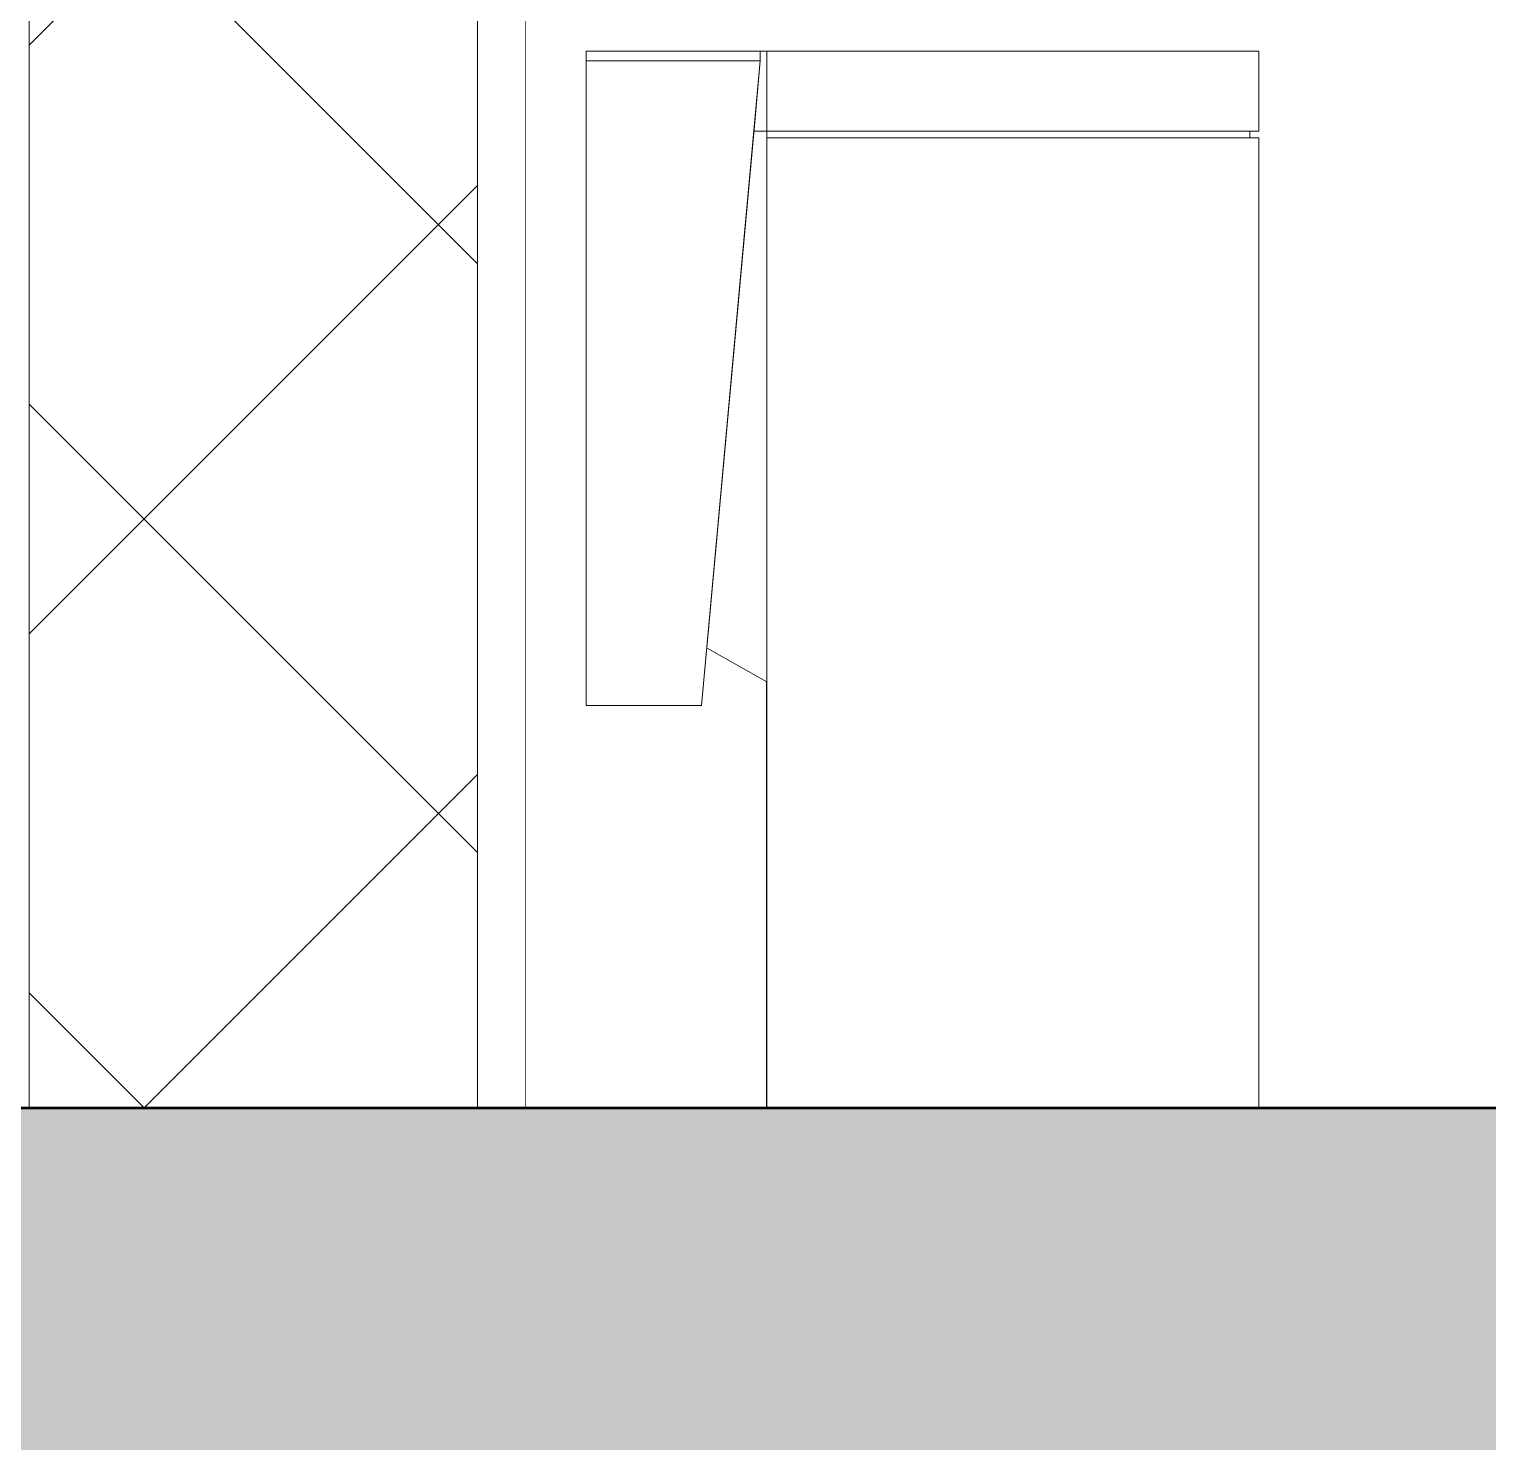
# Model space of a CAD drawing. Header units: millimetres. Extents: x -48147 to 1422273, y -494195 to 18123.
# Drawn here: x 1399324.9 to 1399780.4, y -489299.2 to -488858.1 of the extents above; entities that cross this region are included whole.
import ezdxf

# ---------------------------------------------------------------- set-up
doc = ezdxf.new("R2010")
doc.units = ezdxf.units.MM
doc.header["$MEASUREMENT"] = 0
doc.linetypes.add('Dashed', pattern=[2822.222233, 1411.111116, -1411.111116])
doc.linetypes.add('Wipeout_Contour', pattern=[1000, 0, -1000])
for name, color, linetype, lineweight, true_color in [('0_Pen_No__105', 7, 'Continuous', 15, 0xa6a6a6), ('A-230-M_FLOOR.IFC Import_Pen_No__109', 7, 'Continuous', 15, 0xa6a6a6), ('A-230-M_FLOOR.IFC Import_Pen_No__29', 7, 'Continuous', 50, 0x2a2a2a), ('New_A-25-M_Wall_Int_Pen_No__107', 7, 'Continuous', 15, 0xa6a6a6)]:
    doc.layers.add(name, color=color, linetype=linetype, lineweight=lineweight, true_color=true_color)
for name, color, linetype in [('A-230-M_FLOOR.IFC Import', 7, 'Continuous'), ('New_A-25-M_Wall_Int', 7, 'Continuous'), ('New_A-35-M_FFE_Sanitary', 7, 'Continuous')]:
    doc.layers.add(name, color=color, linetype=linetype)
doc.layers.add('New_A-25-M_Wall_Int_Pen_No__1', color=7, linetype='Continuous', lineweight=13)
doc.layers.add('New_A-35-M_FFE_Sanitary_Pen_No__2', color=8, linetype='Continuous', lineweight=15)

# ---------------------------------------------------------------- blocks, each defined once
blk = doc.blocks.new('Section Elem_241_2', base_point=(1383917.51, -489195.03))
at = {"color": 254, "linetype": 'Wipeout_Contour', "lineweight": 0, "ltscale": 5928296.909427939}
blk.add_wipeout([(1399324.93, -486995.03), (1399324.93, -489195.03), (1399464.93, -489195.03), (1399464.93, -486995.03)], dxfattribs=at).dxf.layer = 'New_A-25-M_Wall_Int'
at = {"layer": 'New_A-25-M_Wall_Int_Pen_No__107', "linetype": 'Continuous'}
h = blk.add_hatch(dxfattribs=at)
h.set_pattern_fill('Concrete_Block_0002', color=256, style=0, pattern_type=2)
h.set_pattern_definition([(45, (1383917.51, -489195.03), (-91.9239, 91.9239), []), (135, (1383917.51, -489195.03), (91.9239, 91.9239), [])])
h.paths.add_polyline_path([(1399324.93, -486995.03), (1399324.93, -489195.03), (1399464.93, -489195.03), (1399464.93, -486995.03)])
at = {"layer": 'New_A-25-M_Wall_Int_Pen_No__1', "linetype": 'Continuous'}
blk.add_line((1399324.93, -486995.03), (1399324.93, -489195.03), dxfattribs=at)
at = {"color": 254, "linetype": 'Wipeout_Contour', "lineweight": 0, "ltscale": 5928589.615866099}
blk.add_wipeout([(1399464.93, -489195.03), (1399479.93, -489195.03), (1399479.93, -486995.03), (1399464.93, -486995.03)], dxfattribs=at).dxf.layer = 'New_A-25-M_Wall_Int'
at = {"layer": 'New_A-25-M_Wall_Int_Pen_No__107', "linetype": 'Continuous'}
h = blk.add_hatch(dxfattribs=at)
h.set_pattern_fill('Plaster_0002', color=256, style=0, pattern_type=2)
h.set_pattern_definition([(270, (1383917.5, -489195.03), (173.205, 0), [0, -100]), (270, (1384004.11, -489245.03), (173.205, 0), [0, -100])])
h.paths.add_polyline_path([(1399464.93, -489195.03), (1399479.93, -489195.03), (1399479.93, -486995.03), (1399464.93, -486995.03)])
at = {"layer": 'New_A-25-M_Wall_Int_Pen_No__1', "linetype": 'Continuous'}
for p, q in [((1399464.93, -486995.03), (1399464.93, -489195.03)), ((1399479.93, -486995.03), (1399479.93, -489195.03))]:
    blk.add_line(p, q, dxfattribs=at)
blk = doc.blocks.new('Section Elem_242_2', base_point=(1383917.51, -489195.03))
at = {"color": 254, "linetype": 'Wipeout_Contour', "lineweight": 0, "ltscale": 134906960.8636617}
blk.add_wipeout([(1399480.18, -488534.98), (1399479.93, -488534.98), (1399479.93, -489195.03), (1399555.12, -489195.03), (1399555.12, -489061.87), (1399536.46, -489051.32), (1399534.82, -489069.33), (1399498.82, -489069.33), (1399498.82, -488865.03), (1399708.83, -488865.03), (1399708.83, -488890.03), (1399706.04, -488890.03), (1399706.04, -488892.03), (1399708.83, -488892.03), (1399708.83, -489195.03), (1400014.76, -489195.03), (1400014.76, -487095.03), (1401015.77, -487095.03), (1401015, -487089.19), (1401015, -487078.53), (1401034.97, -487078.53), (1401034.97, -487087.88), (1401035.39, -487091.1), (1401036.38, -487093.49), (1401037.95, -487095.54), (1401040, -487097.12), (1401042.39, -487098.11), (1401045.6, -487098.53), (1401048.41, -487098.53), (1401048.41, -486795.03), (1401290.58, -486795.03), (1401290.58, -486595.03), (1400696.25, -486595.03), (1399587.27, -486980.13), (1399587.27, -487005.33), (1399589.47, -487010.7), (1399594.77, -487012.93), (1399656.29, -487012.93), (1399656.29, -487021.53), (1399479.93, -487021.53), (1399479.93, -487775.25), (1399485.33, -487775.25), (1399485.33, -487785.03), (1399490.89, -487785.03), (1399503.69, -487786.48), (1399516.39, -487790.92), (1399527.78, -487798.07), (1399537.29, -487807.58), (1399544.44, -487818.97), (1399548.89, -487831.67), (1399550.33, -487844.47), (1399550.33, -488345.59), (1399548.89, -488358.4), (1399544.44, -488371.09), (1399537.29, -488382.48), (1399527.78, -488391.99), (1399516.39, -488399.14), (1399503.69, -488403.59), (1399490.89, -488405.03), (1399485.33, -488405.03), (1399485.33, -488415.03), (1399479.93, -488415.03), (1399479.93, -488455.03), (1399779.96, -488455.03), (1399779.96, -488497.89), (1399764.16, -488497.89), (1399732.57, -488555.03), (1399669.38, -488612.17), (1399606.19, -488640.75), (1399593.53, -488647.89), (1399593.7, -488647.89), (1399593.7, -488649.32), (1399593.53, -488649.32), (1399593.53, -488655.03), (1399555.66, -488655.03), (1399555.66, -488647.89), (1399543, -488640.75), (1399543, -488612.17), (1399505.47, -488612.17), (1399505.47, -488619.32), (1399505.46, -488612.17), (1399505.46, -488623.38), (1399505.46, -488612.17), (1399505.44, -488612.17), (1399505.44, -488626.46), (1399505.42, -488621.8), (1399505.43, -488626.46), (1399480.22, -488626.46), (1399480.2, -488619.32), (1399480.19, -488583.6), (1399480.18, -488555.03)], dxfattribs=at).dxf.layer = 'New_A-25-M_Wall_Int'
blk = doc.blocks.new('Section Elem_463_2', base_point=(1383917.51, -489195.03))
at = {"color": 254, "linetype": 'Wipeout_Contour', "lineweight": 0, "ltscale": 5929807.489790142}
blk.add_wipeout([(1399498.82, -488868.03), (1399553.22, -488868.03), (1399553.22, -488865.03), (1399498.82, -488865.03)], dxfattribs=at).dxf.layer = 'New_A-35-M_FFE_Sanitary'
at = {"color": 254, "linetype": 'Wipeout_Contour', "lineweight": 0, "ltscale": 7412404.037079815}
blk.add_wipeout([(1399553.22, -488868.03), (1399551.2, -488890.03), (1399555.22, -488890.03), (1399555.22, -488865.03), (1399553.22, -488865.03)], dxfattribs=at).dxf.layer = 'New_A-35-M_FFE_Sanitary'
at = {"color": 254, "linetype": 'Wipeout_Contour', "lineweight": 0, "ltscale": 5929948.992290294}
blk.add_wipeout([(1399555.22, -488890.03), (1399564.07, -488890.03), (1399564.07, -488865.03), (1399555.22, -488865.03)], dxfattribs=at).dxf.layer = 'New_A-35-M_FFE_Sanitary'
at = {"layer": 'New_A-35-M_FFE_Sanitary_Pen_No__2', "linetype": 'Continuous'}
for p, q in [((1399498.82, -488865.03), (1399553.22, -488865.03)), ((1399553.22, -488865.03), (1399555.22, -488865.03))]:
    blk.add_line(p, q, dxfattribs=at)
at = {"color": 254, "linetype": 'Wipeout_Contour', "lineweight": 0, "ltscale": 5929984.213155309}
blk.add_wipeout([(1399564.07, -488890.03), (1399573.87, -488890.03), (1399573.87, -488865.03), (1399564.07, -488865.03)], dxfattribs=at).dxf.layer = 'New_A-35-M_FFE_Sanitary'
at = {"layer": 'New_A-35-M_FFE_Sanitary_Pen_No__2', "linetype": 'Continuous'}
blk.add_line((1399555.22, -488865.03), (1399564.07, -488865.03), dxfattribs=at)
at = {"color": 254, "linetype": 'Wipeout_Contour', "lineweight": 0, "ltscale": 5930022.654586501}
blk.add_wipeout([(1399573.87, -488890.03), (1399584.43, -488890.03), (1399584.43, -488865.03), (1399573.87, -488865.03)], dxfattribs=at).dxf.layer = 'New_A-35-M_FFE_Sanitary'
at = {"color": 254, "linetype": 'Wipeout_Contour', "lineweight": 0, "ltscale": 5930168.019141254}
blk.add_wipeout([(1399555.22, -489195.03), (1399564.07, -489195.03), (1399564.07, -488892.03), (1399555.22, -488892.03)], dxfattribs=at).dxf.layer = 'New_A-35-M_FFE_Sanitary'
at = {"layer": 'New_A-35-M_FFE_Sanitary_Pen_No__2', "linetype": 'Continuous'}
blk.add_line((1399564.07, -488865.03), (1399573.87, -488865.03), dxfattribs=at)
at = {"color": 254, "linetype": 'Wipeout_Contour', "lineweight": 0, "ltscale": 5930063.658847116}
blk.add_wipeout([(1399584.43, -488890.03), (1399595.59, -488890.03), (1399595.59, -488865.03), (1399584.43, -488865.03)], dxfattribs=at).dxf.layer = 'New_A-35-M_FFE_Sanitary'
at = {"color": 254, "linetype": 'Wipeout_Contour', "lineweight": 0, "ltscale": 5930203.238705454}
blk.add_wipeout([(1399564.07, -489195.03), (1399573.87, -489195.03), (1399573.87, -488892.03), (1399564.07, -488892.03)], dxfattribs=at).dxf.layer = 'New_A-35-M_FFE_Sanitary'
at = {"color": 254, "linetype": 'Wipeout_Contour', "lineweight": 0, "ltscale": 5930263.162246943}
blk.add_wipeout([(1399555.12, -489061.87), (1399555.12, -489195.03), (1399555.22, -489195.03), (1399555.22, -489061.93)], dxfattribs=at).dxf.layer = 'New_A-35-M_FFE_Sanitary'
at = {"layer": 'New_A-35-M_FFE_Sanitary_Pen_No__2', "linetype": 'Continuous'}
blk.add_line((1399573.87, -488865.03), (1399584.43, -488865.03), dxfattribs=at)
at = {"color": 254, "linetype": 'Wipeout_Contour', "lineweight": 0, "ltscale": 5930106.524348432}
blk.add_wipeout([(1399595.59, -488890.03), (1399607.14, -488890.03), (1399607.14, -488865.03), (1399595.59, -488865.03)], dxfattribs=at).dxf.layer = 'New_A-35-M_FFE_Sanitary'
at = {"color": 254, "linetype": 'Wipeout_Contour', "lineweight": 0, "ltscale": 5929965.97720421}
blk.add_wipeout([(1399555.22, -488892.03), (1399563.64, -488892.03), (1399563.64, -488890.03), (1399555.22, -488890.03)], dxfattribs=at).dxf.layer = 'New_A-35-M_FFE_Sanitary'
at = {"color": 254, "linetype": 'Wipeout_Contour', "lineweight": 0, "ltscale": 5930241.678716907}
blk.add_wipeout([(1399573.87, -489195.03), (1399584.43, -489195.03), (1399584.43, -488892.03), (1399573.87, -488892.03)], dxfattribs=at).dxf.layer = 'New_A-35-M_FFE_Sanitary'
at = {"layer": 'New_A-35-M_FFE_Sanitary_Pen_No__2', "linetype": 'Continuous'}
blk.add_line((1399584.43, -488865.03), (1399595.59, -488865.03), dxfattribs=at)
at = {"color": 254, "linetype": 'Wipeout_Contour', "lineweight": 0, "ltscale": 5930150.517653749}
blk.add_wipeout([(1399607.14, -488890.03), (1399618.89, -488890.03), (1399618.89, -488865.03), (1399607.14, -488865.03)], dxfattribs=at).dxf.layer = 'New_A-35-M_FFE_Sanitary'
at = {"color": 254, "linetype": 'Wipeout_Contour', "lineweight": 0, "ltscale": 5930036.397246798}
blk.add_wipeout([(1399551.2, -488890.03), (1399536.46, -489051.32), (1399555.22, -489061.93), (1399555.22, -488890.03)], dxfattribs=at).dxf.layer = 'New_A-35-M_FFE_Sanitary'
at = {"color": 254, "linetype": 'Wipeout_Contour', "lineweight": 0, "ltscale": 5929999.601793764}
blk.add_wipeout([(1399563.64, -488892.03), (1399573.02, -488892.03), (1399573.02, -488890.03), (1399563.64, -488890.03)], dxfattribs=at).dxf.layer = 'New_A-35-M_FFE_Sanitary'
at = {"color": 254, "linetype": 'Wipeout_Contour', "lineweight": 0, "ltscale": 5930282.681463153}
blk.add_wipeout([(1399584.43, -489195.03), (1399595.59, -489195.03), (1399595.59, -488892.03), (1399584.43, -488892.03)], dxfattribs=at).dxf.layer = 'New_A-35-M_FFE_Sanitary'
at = {"layer": 'New_A-35-M_FFE_Sanitary_Pen_No__2', "linetype": 'Continuous'}
blk.add_line((1399595.59, -488865.03), (1399607.14, -488865.03), dxfattribs=at)
at = {"color": 254, "linetype": 'Wipeout_Contour', "lineweight": 0, "ltscale": 5930194.886027437}
blk.add_wipeout([(1399618.89, -488890.03), (1399630.64, -488890.03), (1399630.64, -488865.03), (1399618.89, -488865.03)], dxfattribs=at).dxf.layer = 'New_A-35-M_FFE_Sanitary'
at = {"color": 254, "linetype": 'Wipeout_Contour', "lineweight": 0, "ltscale": 5929925.207443124}
blk.add_wipeout([(1399498.82, -488868.03), (1399498.82, -489069.33), (1399534.82, -489069.33), (1399553.22, -488868.03)], dxfattribs=at).dxf.layer = 'New_A-35-M_FFE_Sanitary'
at = {"color": 254, "linetype": 'Wipeout_Contour', "lineweight": 0, "ltscale": 5930036.552330433}
blk.add_wipeout([(1399573.02, -488892.03), (1399583.21, -488892.03), (1399583.21, -488890.03), (1399573.02, -488890.03)], dxfattribs=at).dxf.layer = 'New_A-35-M_FFE_Sanitary'
at = {"color": 254, "linetype": 'Wipeout_Contour', "lineweight": 0, "ltscale": 5930325.54538138}
blk.add_wipeout([(1399595.59, -489195.03), (1399607.14, -489195.03), (1399607.14, -488892.03), (1399595.59, -488892.03)], dxfattribs=at).dxf.layer = 'New_A-35-M_FFE_Sanitary'
at = {"layer": 'New_A-35-M_FFE_Sanitary_Pen_No__2', "linetype": 'Continuous'}
for p, q in [((1399498.82, -488868.03), (1399498.82, -488865.03)), ((1399553.22, -488868.03), (1399553.22, -488865.03)), ((1399555.22, -488890.03), (1399555.22, -488865.03)), ((1399607.14, -488865.03), (1399618.89, -488865.03)), ((1399498.82, -488868.03), (1399498.82, -489069.33)), ((1399553.22, -488868.03), (1399498.82, -488868.03)), ((1399534.82, -489069.33), (1399553.22, -488868.03)), ((1399555.22, -488890.03), (1399551.2, -488890.03)), ((1399555.22, -488890.03), (1399564.07, -488890.03)), ((1399555.22, -488892.03), (1399555.22, -488890.03)), ((1399555.22, -488892.03), (1399564.07, -488892.03)), ((1399555.22, -489195.03), (1399555.22, -488892.03)), ((1399564.07, -488890.03), (1399573.87, -488890.03)), ((1399564.07, -488892.03), (1399573.87, -488892.03)), ((1399536.46, -489051.32), (1399555.22, -489061.93)), ((1399555.12, -489195.03), (1399555.12, -489061.87)), ((1399498.82, -489069.33), (1399534.82, -489069.33))]:
    blk.add_line(p, q, dxfattribs=at)
at = {"color": 254, "linetype": 'Wipeout_Contour', "lineweight": 0, "ltscale": 5930238.870314304}
blk.add_wipeout([(1399630.64, -488890.03), (1399642.18, -488890.03), (1399642.18, -488865.03), (1399630.64, -488865.03)], dxfattribs=at).dxf.layer = 'New_A-35-M_FFE_Sanitary'
at = {"color": 254, "linetype": 'Wipeout_Contour', "lineweight": 0, "ltscale": 5930076.184181036}
blk.add_wipeout([(1399583.21, -488892.03), (1399594.01, -488892.03), (1399594.01, -488890.03), (1399583.21, -488890.03)], dxfattribs=at).dxf.layer = 'New_A-35-M_FFE_Sanitary'
at = {"color": 254, "linetype": 'Wipeout_Contour', "lineweight": 0, "ltscale": 5930369.537061981}
blk.add_wipeout([(1399607.14, -489195.03), (1399618.89, -489195.03), (1399618.89, -488892.03), (1399607.14, -488892.03)], dxfattribs=at).dxf.layer = 'New_A-35-M_FFE_Sanitary'
at = {"layer": 'New_A-35-M_FFE_Sanitary_Pen_No__2', "linetype": 'Continuous'}
for p, q in [((1399618.89, -488865.03), (1399630.64, -488865.03)), ((1399573.87, -488890.03), (1399584.43, -488890.03)), ((1399573.87, -488892.03), (1399584.43, -488892.03))]:
    blk.add_line(p, q, dxfattribs=at)
at = {"color": 254, "linetype": 'Wipeout_Contour', "lineweight": 0, "ltscale": 5930281.717928966}
blk.add_wipeout([(1399642.18, -488890.03), (1399653.33, -488890.03), (1399653.33, -488865.03), (1399642.18, -488865.03)], dxfattribs=at).dxf.layer = 'New_A-35-M_FFE_Sanitary'
at = {"color": 254, "linetype": 'Wipeout_Contour', "lineweight": 0, "ltscale": 5930117.805932992}
blk.add_wipeout([(1399594.01, -488892.03), (1399605.25, -488892.03), (1399605.25, -488890.03), (1399594.01, -488890.03)], dxfattribs=at).dxf.layer = 'New_A-35-M_FFE_Sanitary'
at = {"color": 254, "linetype": 'Wipeout_Contour', "lineweight": 0, "ltscale": 5930413.903797125}
blk.add_wipeout([(1399618.89, -489195.03), (1399630.64, -489195.03), (1399630.64, -488892.03), (1399618.89, -488892.03)], dxfattribs=at).dxf.layer = 'New_A-35-M_FFE_Sanitary'
at = {"layer": 'New_A-35-M_FFE_Sanitary_Pen_No__2', "linetype": 'Continuous'}
for p, q in [((1399630.64, -488865.03), (1399642.18, -488865.03)), ((1399584.43, -488890.03), (1399595.59, -488890.03)), ((1399584.43, -488892.03), (1399595.59, -488892.03))]:
    blk.add_line(p, q, dxfattribs=at)
at = {"color": 254, "linetype": 'Wipeout_Contour', "lineweight": 0, "ltscale": 5930322.695732917}
blk.add_wipeout([(1399653.33, -488890.03), (1399663.88, -488890.03), (1399663.88, -488865.03), (1399653.33, -488865.03)], dxfattribs=at).dxf.layer = 'New_A-35-M_FFE_Sanitary'
at = {"color": 254, "linetype": 'Wipeout_Contour', "lineweight": 0, "ltscale": 5930160.691456343}
blk.add_wipeout([(1399605.25, -488892.03), (1399616.73, -488892.03), (1399616.73, -488890.03), (1399605.25, -488890.03)], dxfattribs=at).dxf.layer = 'New_A-35-M_FFE_Sanitary'
at = {"color": 254, "linetype": 'Wipeout_Contour', "lineweight": 0, "ltscale": 5930457.886459658}
blk.add_wipeout([(1399630.64, -489195.03), (1399642.18, -489195.03), (1399642.18, -488892.03), (1399630.64, -488892.03)], dxfattribs=at).dxf.layer = 'New_A-35-M_FFE_Sanitary'
at = {"layer": 'New_A-35-M_FFE_Sanitary_Pen_No__2', "linetype": 'Continuous'}
for p, q in [((1399642.18, -488865.03), (1399653.33, -488865.03)), ((1399595.59, -488890.03), (1399607.14, -488890.03)), ((1399595.59, -488892.03), (1399607.14, -488892.03))]:
    blk.add_line(p, q, dxfattribs=at)
at = {"color": 254, "linetype": 'Wipeout_Contour', "lineweight": 0, "ltscale": 5930361.102579012}
blk.add_wipeout([(1399663.88, -488890.03), (1399673.67, -488890.03), (1399673.67, -488865.03), (1399663.88, -488865.03)], dxfattribs=at).dxf.layer = 'New_A-35-M_FFE_Sanitary'
at = {"color": 254, "linetype": 'Wipeout_Contour', "lineweight": 0, "ltscale": 5930204.09257153}
blk.add_wipeout([(1399616.73, -488892.03), (1399628.24, -488892.03), (1399628.24, -488890.03), (1399616.73, -488890.03)], dxfattribs=at).dxf.layer = 'New_A-35-M_FFE_Sanitary'
at = {"color": 254, "linetype": 'Wipeout_Contour', "lineweight": 0, "ltscale": 5930500.732491984}
blk.add_wipeout([(1399642.18, -489195.03), (1399653.33, -489195.03), (1399653.33, -488892.03), (1399642.18, -488892.03)], dxfattribs=at).dxf.layer = 'New_A-35-M_FFE_Sanitary'
at = {"layer": 'New_A-35-M_FFE_Sanitary_Pen_No__2', "linetype": 'Continuous'}
for p, q in [((1399653.33, -488865.03), (1399663.88, -488865.03)), ((1399607.14, -488890.03), (1399618.89, -488890.03)), ((1399607.14, -488892.03), (1399618.89, -488892.03))]:
    blk.add_line(p, q, dxfattribs=at)
at = {"color": 254, "linetype": 'Wipeout_Contour', "lineweight": 0, "ltscale": 5930396.281308661}
blk.add_wipeout([(1399673.67, -488890.03), (1399682.52, -488890.03), (1399682.52, -488865.03), (1399673.67, -488865.03)], dxfattribs=at).dxf.layer = 'New_A-35-M_FFE_Sanitary'
at = {"color": 254, "linetype": 'Wipeout_Contour', "lineweight": 0, "ltscale": 5930247.252102004}
blk.add_wipeout([(1399628.24, -488892.03), (1399639.59, -488892.03), (1399639.59, -488890.03), (1399628.24, -488890.03)], dxfattribs=at).dxf.layer = 'New_A-35-M_FFE_Sanitary'
at = {"color": 254, "linetype": 'Wipeout_Contour', "lineweight": 0, "ltscale": 5930541.708782675}
blk.add_wipeout([(1399653.33, -489195.03), (1399663.88, -489195.03), (1399663.88, -488892.03), (1399653.33, -488892.03)], dxfattribs=at).dxf.layer = 'New_A-35-M_FFE_Sanitary'
at = {"layer": 'New_A-35-M_FFE_Sanitary_Pen_No__2', "linetype": 'Continuous'}
for p, q in [((1399663.88, -488865.03), (1399673.67, -488865.03)), ((1399618.89, -488890.03), (1399630.64, -488890.03)), ((1399618.89, -488892.03), (1399630.64, -488892.03))]:
    blk.add_line(p, q, dxfattribs=at)
at = {"color": 254, "linetype": 'Wipeout_Contour', "lineweight": 0, "ltscale": 5930427.629996459}
blk.add_wipeout([(1399682.52, -488890.03), (1399690.27, -488890.03), (1399690.27, -488865.03), (1399682.52, -488865.03)], dxfattribs=at).dxf.layer = 'New_A-35-M_FFE_Sanitary'
at = {"color": 254, "linetype": 'Wipeout_Contour', "lineweight": 0, "ltscale": 5930289.417083913}
blk.add_wipeout([(1399639.59, -488892.03), (1399650.57, -488892.03), (1399650.57, -488890.03), (1399639.59, -488890.03)], dxfattribs=at).dxf.layer = 'New_A-35-M_FFE_Sanitary'
at = {"color": 254, "linetype": 'Wipeout_Contour', "lineweight": 0, "ltscale": 5930580.114210468}
blk.add_wipeout([(1399663.88, -489195.03), (1399673.67, -489195.03), (1399673.67, -488892.03), (1399663.88, -488892.03)], dxfattribs=at).dxf.layer = 'New_A-35-M_FFE_Sanitary'
at = {"layer": 'New_A-35-M_FFE_Sanitary_Pen_No__2', "linetype": 'Continuous'}
for p, q in [((1399673.67, -488865.03), (1399682.52, -488865.03)), ((1399630.64, -488890.03), (1399642.18, -488890.03)), ((1399630.64, -488892.03), (1399642.18, -488892.03))]:
    blk.add_line(p, q, dxfattribs=at)
at = {"color": 254, "linetype": 'Wipeout_Contour', "lineweight": 0, "ltscale": 5930454.612249818}
blk.add_wipeout([(1399690.27, -488890.03), (1399696.81, -488890.03), (1399696.81, -488865.03), (1399690.27, -488865.03)], dxfattribs=at).dxf.layer = 'New_A-35-M_FFE_Sanitary'
at = {"color": 254, "linetype": 'Wipeout_Contour', "lineweight": 0, "ltscale": 5930329.851902446}
blk.add_wipeout([(1399650.57, -488892.03), (1399661, -488892.03), (1399661, -488890.03), (1399650.57, -488890.03)], dxfattribs=at).dxf.layer = 'New_A-35-M_FFE_Sanitary'
at = {"color": 254, "linetype": 'Wipeout_Contour', "lineweight": 0, "ltscale": 5930615.291641042}
blk.add_wipeout([(1399673.67, -489195.03), (1399682.52, -489195.03), (1399682.52, -488892.03), (1399673.67, -488892.03)], dxfattribs=at).dxf.layer = 'New_A-35-M_FFE_Sanitary'
at = {"layer": 'New_A-35-M_FFE_Sanitary_Pen_No__2', "linetype": 'Continuous'}
for p, q in [((1399682.52, -488865.03), (1399690.27, -488865.03)), ((1399642.18, -488890.03), (1399653.33, -488890.03)), ((1399642.18, -488892.03), (1399653.33, -488892.03))]:
    blk.add_line(p, q, dxfattribs=at)
at = {"color": 254, "linetype": 'Wipeout_Contour', "lineweight": 0, "ltscale": 5930476.766387322}
blk.add_wipeout([(1399696.81, -488890.03), (1399702.01, -488890.03), (1399702.01, -488865.03), (1399696.81, -488865.03)], dxfattribs=at).dxf.layer = 'New_A-35-M_FFE_Sanitary'
at = {"color": 254, "linetype": 'Wipeout_Contour', "lineweight": 0, "ltscale": 5930367.851125622}
blk.add_wipeout([(1399661, -488892.03), (1399670.7, -488892.03), (1399670.7, -488890.03), (1399661, -488890.03)], dxfattribs=at).dxf.layer = 'New_A-35-M_FFE_Sanitary'
at = {"color": 254, "linetype": 'Wipeout_Contour', "lineweight": 0, "ltscale": 5930646.639171212}
blk.add_wipeout([(1399682.52, -489195.03), (1399690.27, -489195.03), (1399690.27, -488892.03), (1399682.52, -488892.03)], dxfattribs=at).dxf.layer = 'New_A-35-M_FFE_Sanitary'
at = {"layer": 'New_A-35-M_FFE_Sanitary_Pen_No__2', "linetype": 'Continuous'}
for p, q in [((1399690.27, -488865.03), (1399696.81, -488865.03)), ((1399653.33, -488890.03), (1399663.88, -488890.03)), ((1399653.33, -488892.03), (1399663.88, -488892.03))]:
    blk.add_line(p, q, dxfattribs=at)
at = {"color": 254, "linetype": 'Wipeout_Contour', "lineweight": 0, "ltscale": 5930493.713338747}
blk.add_wipeout([(1399702.01, -488890.03), (1399705.78, -488890.03), (1399705.78, -488865.03), (1399702.01, -488865.03)], dxfattribs=at).dxf.layer = 'New_A-35-M_FFE_Sanitary'
at = {"color": 254, "linetype": 'Wipeout_Contour', "lineweight": 0, "ltscale": 5930402.751811648}
blk.add_wipeout([(1399670.7, -488892.03), (1399679.49, -488892.03), (1399679.49, -488890.03), (1399670.7, -488890.03)], dxfattribs=at).dxf.layer = 'New_A-35-M_FFE_Sanitary'
at = {"color": 254, "linetype": 'Wipeout_Contour', "lineweight": 0, "ltscale": 5930673.620428193}
blk.add_wipeout([(1399690.27, -489195.03), (1399696.81, -489195.03), (1399696.81, -488892.03), (1399690.27, -488892.03)], dxfattribs=at).dxf.layer = 'New_A-35-M_FFE_Sanitary'
at = {"layer": 'New_A-35-M_FFE_Sanitary_Pen_No__2', "linetype": 'Continuous'}
for p, q in [((1399696.81, -488865.03), (1399702.01, -488865.03)), ((1399663.88, -488890.03), (1399673.67, -488890.03)), ((1399663.88, -488892.03), (1399673.67, -488892.03))]:
    blk.add_line(p, q, dxfattribs=at)
at = {"color": 254, "linetype": 'Wipeout_Contour', "lineweight": 0, "ltscale": 5930505.16313151}
blk.add_wipeout([(1399705.78, -488890.03), (1399708.07, -488890.03), (1399708.07, -488865.03), (1399705.78, -488865.03)], dxfattribs=at).dxf.layer = 'New_A-35-M_FFE_Sanitary'
at = {"color": 254, "linetype": 'Wipeout_Contour', "lineweight": 0, "ltscale": 5930433.945075046}
blk.add_wipeout([(1399679.49, -488892.03), (1399687.22, -488892.03), (1399687.22, -488890.03), (1399679.49, -488890.03)], dxfattribs=at).dxf.layer = 'New_A-35-M_FFE_Sanitary'
at = {"color": 254, "linetype": 'Wipeout_Contour', "lineweight": 0, "ltscale": 5930695.773747616}
blk.add_wipeout([(1399696.81, -489195.03), (1399702.01, -489195.03), (1399702.01, -488892.03), (1399696.81, -488892.03)], dxfattribs=at).dxf.layer = 'New_A-35-M_FFE_Sanitary'
at = {"layer": 'New_A-35-M_FFE_Sanitary_Pen_No__2', "linetype": 'Continuous'}
for p, q in [((1399702.01, -488865.03), (1399705.78, -488865.03)), ((1399673.67, -488890.03), (1399682.52, -488890.03)), ((1399673.67, -488892.03), (1399682.52, -488892.03))]:
    blk.add_line(p, q, dxfattribs=at)
at = {"color": 254, "linetype": 'Wipeout_Contour', "lineweight": 0, "ltscale": 5930510.91985257}
blk.add_wipeout([(1399708.07, -488890.03), (1399708.83, -488890.03), (1399708.83, -488865.03), (1399708.07, -488865.03)], dxfattribs=at).dxf.layer = 'New_A-35-M_FFE_Sanitary'
at = {"color": 254, "linetype": 'Wipeout_Contour', "lineweight": 0, "ltscale": 5930460.886709802}
blk.add_wipeout([(1399687.22, -488892.03), (1399693.75, -488892.03), (1399693.75, -488890.03), (1399687.22, -488890.03)], dxfattribs=at).dxf.layer = 'New_A-35-M_FFE_Sanitary'
at = {"color": 254, "linetype": 'Wipeout_Contour', "lineweight": 0, "ltscale": 5930712.720073248}
blk.add_wipeout([(1399702.01, -489195.03), (1399705.78, -489195.03), (1399705.78, -488892.03), (1399702.01, -488892.03)], dxfattribs=at).dxf.layer = 'New_A-35-M_FFE_Sanitary'
at = {"layer": 'New_A-35-M_FFE_Sanitary_Pen_No__2', "linetype": 'Continuous'}
for p, q in [((1399705.78, -488865.03), (1399708.07, -488865.03)), ((1399708.07, -488865.03), (1399708.83, -488865.03)), ((1399682.52, -488890.03), (1399690.27, -488890.03)), ((1399682.52, -488892.03), (1399690.27, -488892.03))]:
    blk.add_line(p, q, dxfattribs=at)
at = {"color": 254, "linetype": 'Wipeout_Contour', "lineweight": 0, "ltscale": 5930483.106684111}
blk.add_wipeout([(1399693.75, -488892.03), (1399698.98, -488892.03), (1399698.98, -488890.03), (1399693.75, -488890.03)], dxfattribs=at).dxf.layer = 'New_A-35-M_FFE_Sanitary'
at = {"color": 254, "linetype": 'Wipeout_Contour', "lineweight": 0, "ltscale": 5930724.169443212}
blk.add_wipeout([(1399705.78, -489195.03), (1399708.07, -489195.03), (1399708.07, -488892.03), (1399705.78, -488892.03)], dxfattribs=at).dxf.layer = 'New_A-35-M_FFE_Sanitary'
at = {"color": 254, "linetype": 'Wipeout_Contour', "lineweight": 0, "ltscale": 5930500.21734109}
blk.add_wipeout([(1399698.98, -488892.03), (1399702.82, -488892.03), (1399702.82, -488890.03), (1399698.98, -488890.03)], dxfattribs=at).dxf.layer = 'New_A-35-M_FFE_Sanitary'
at = {"color": 254, "linetype": 'Wipeout_Contour', "lineweight": 0, "ltscale": 5930729.925951697}
blk.add_wipeout([(1399708.07, -489195.03), (1399708.83, -489195.03), (1399708.83, -488892.03), (1399708.07, -488892.03)], dxfattribs=at).dxf.layer = 'New_A-35-M_FFE_Sanitary'
at = {"layer": 'New_A-35-M_FFE_Sanitary_Pen_No__2', "linetype": 'Continuous'}
for p, q in [((1399708.83, -488890.03), (1399708.83, -488865.03)), ((1399690.27, -488890.03), (1399696.81, -488890.03)), ((1399690.27, -488892.03), (1399696.81, -488892.03)), ((1399708.83, -489195.03), (1399708.83, -488892.03))]:
    blk.add_line(p, q, dxfattribs=at)
at = {"color": 254, "linetype": 'Wipeout_Contour', "lineweight": 0, "ltscale": 5930511.920162303}
blk.add_wipeout([(1399702.82, -488892.03), (1399705.18, -488892.03), (1399705.18, -488890.03), (1399702.82, -488890.03)], dxfattribs=at).dxf.layer = 'New_A-35-M_FFE_Sanitary'
at = {"layer": 'New_A-35-M_FFE_Sanitary_Pen_No__2', "linetype": 'Continuous'}
for p, q in [((1399696.81, -488890.03), (1399702.01, -488890.03)), ((1399696.81, -488892.03), (1399702.01, -488892.03))]:
    blk.add_line(p, q, dxfattribs=at)
at = {"color": 254, "linetype": 'Wipeout_Contour', "lineweight": 0, "ltscale": 5930518.010976108}
blk.add_wipeout([(1399705.18, -488892.03), (1399706.04, -488892.03), (1399706.04, -488890.03), (1399705.18, -488890.03)], dxfattribs=at).dxf.layer = 'New_A-35-M_FFE_Sanitary'
at = {"layer": 'New_A-35-M_FFE_Sanitary_Pen_No__2', "linetype": 'Continuous'}
for p, q in [((1399702.01, -488890.03), (1399705.78, -488890.03)), ((1399702.01, -488892.03), (1399705.78, -488892.03)), ((1399705.78, -488890.03), (1399708.07, -488890.03)), ((1399705.78, -488892.03), (1399708.07, -488892.03)), ((1399706.04, -488892.03), (1399706.04, -488890.03)), ((1399708.07, -488890.03), (1399708.83, -488890.03)), ((1399708.07, -488892.03), (1399708.83, -488892.03))]:
    blk.add_line(p, q, dxfattribs=at)
blk = doc.blocks.new('Section Elem_847_2', base_point=(1383917.51, -489195.03))
at = {"color": 254, "linetype": 'Wipeout_Contour', "lineweight": 0, "ltscale": 5910380.455260781}
blk.add_wipeout([(1384003.62, -489445.03), (1404430.9, -489445.03), (1404430.9, -489195.03), (1384003.62, -489195.03)], dxfattribs=at).dxf.layer = 'A-230-M_FLOOR.IFC Import'
at = {"layer": 'A-230-M_FLOOR.IFC Import_Pen_No__109', "linetype": 'Continuous'}
h = blk.add_hatch(dxfattribs=at)
h.set_pattern_fill('Lightweight_Concrete_0002', color=256, style=0, pattern_type=2)
h.set_pattern_definition([(0, (1383917.5, -489195), (0, 779.423), [48.75, -401.25]), (0, (1384142.5, -488805.3), (0, 779.423), [48.75, -401.25]), (60, (1383917.5, -489195), (-675, 389.71), [48.75, -401.25]), (60, (1384367.5, -489195), (-675, 389.71), [48.75, -401.25]), (120, (1383966.26, -489195), (675, 389.71), [48.75, -401.25]), (120, (1384416.26, -489195), (675, 389.71), [48.75, -401.25]), (0, (1383917.5, -489120.03), (0, 150), [0, -150, 0, -225]), (45, (1383992.5, -489120.03), (-106.066, 106.066), [0, -112.5, 0, -187.5])])
h.paths.add_polyline_path([(1384003.62, -489445.03), (1404430.9, -489445.03), (1404430.9, -489195.03), (1384003.62, -489195.03)])
at = {"layer": 'A-230-M_FLOOR.IFC Import_Pen_No__29', "linetype": 'Continuous'}
for p, q in [((1399324.93, -489195.03), (1391387.28, -489195.03)), ((1401048.41, -489195.03), (1399479.93, -489195.03))]:
    blk.add_line(p, q, dxfattribs=at)
at = {"layer": 'A-230-M_FLOOR.IFC Import_Pen_No__29', "linetype": 'Continuous', "flags": 128}
blk.add_lwpolyline([(1399479.93, -489195.03), (1399464.93, -489195.03), (1399324.93, -489195.03)], dxfattribs=at)
blk = doc.blocks.new('S-26 Building Section_STORY_MARKER', base_point=(1383917.51, -489195.03))
at = {"layer": '0_Pen_No__105', "linetype": 'Dashed', "ltscale": 0.2}
blk.add_line((1358409.27, -489195.03), (1418411.41, -489195.03), dxfattribs=at)

msp = doc.modelspace()

# ---------------------------------------------------------------- block references
at = {"layer": 'New_A-25-M_Wall_Int'}
msp.add_blockref('Section Elem_241_2', (1383917.51, -489195.03), dxfattribs=at)

# ---------------------------------------------------------------- next in the draw order: block references
msp.add_blockref('Section Elem_242_2', (1383917.51, -489195.03), dxfattribs=at)

# ---------------------------------------------------------------- next in the draw order: block references
at = {"layer": 'New_A-35-M_FFE_Sanitary'}
msp.add_blockref('Section Elem_463_2', (1383917.51, -489195.03), dxfattribs=at)

# ---------------------------------------------------------------- next in the draw order: block references
at = {"layer": 'A-230-M_FLOOR.IFC Import'}
msp.add_blockref('Section Elem_847_2', (1383917.51, -489195.03), dxfattribs=at)

# ---------------------------------------------------------------- next in the draw order: block references
at = {"linetype": 'Continuous', "lineweight": 0}
msp.add_blockref('S-26 Building Section_STORY_MARKER', (1383917.51, -489195.03), dxfattribs=at)

doc.saveas('drawing.dxf')
